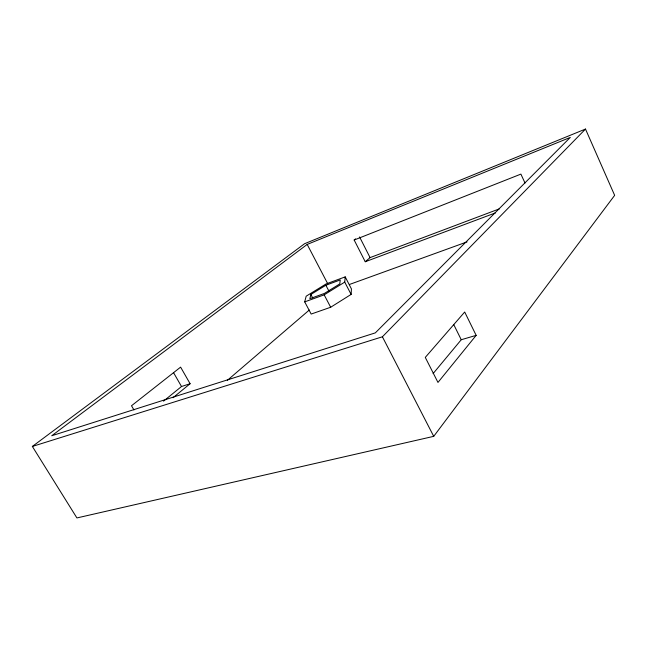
<?xml version="1.0" encoding="UTF-8"?>
<svg xmlns="http://www.w3.org/2000/svg" width="647" height="647" viewBox="0 0 647 647"><rect width="100%" height="100%" fill="white"/><g stroke="black" fill="none" stroke-linecap="round" stroke-linejoin="round"><path stroke-width="0.97" d="M351.119 294.409L351.426 288.902L345.207 276.876L326.104 283.936L306.168 296.189L304.705 301.874L311.167 314.062L330.674 307.252L351.119 294.409L344.738 282.1L345.207 276.876M310.859 294.474L309.856 298.696L324.414 293.423L339.788 283.912L340.233 279.949L325.87 285.238L310.859 294.474L312.663 297.887M433.725 436.345L614.65 195.354L585.495 129.06L304.575 243.709L32.35 446.446L76.912 517.94L433.725 436.345L382.401 336.788L585.495 129.06M476.16 335.356L437.97 382.434L425.281 357.403L464.692 312.016L476.16 335.356L461.246 339.732L433.118 373.57M355.575 238.88L354.168 240.013L365.248 261.744L370.076 257.611L499.387 208.86M227.307 380.387L309.29 310.034M172.975 397.751L190.105 383.72L180.61 367.132L131.495 405.758L133.961 409.923M163.545 401.132L181.508 386.51L190.105 383.72M307.188 244.42L51.736 435.754L375.325 332.873L570.29 137.415L307.188 244.42L327.77 283.807M304.705 301.874L324.163 294.846L344.738 282.1M354.168 240.013L520.9 174.108L525.008 183.012M365.248 261.744L495.562 212.855M349.526 284.445L467.061 241.889M32.35 446.446L382.401 336.788M173.55 372.664L181.508 386.51M325.87 285.238L328.983 291.182M324.163 294.846L330.674 307.252M359.57 236.939L370.076 257.611M453.773 324.648L461.246 339.732"/></g></svg>
